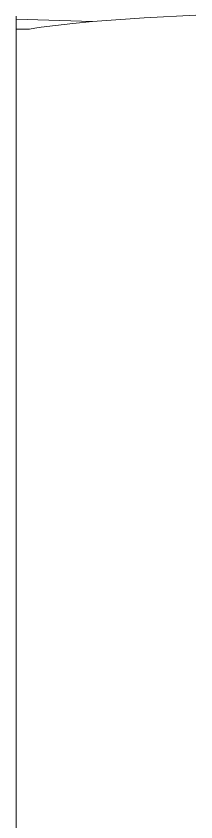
# Model space of a CAD drawing. Header units: inches. Extents: x 214 to 477, y -11 to 187.
# Drawn here: x 259.85 to 263.2, y 157.41 to 172.45 of the extents above; entities that cross this region are included whole.
import ezdxf

# ---------------------------------------------------------------- set-up
doc = ezdxf.new("R2010")
doc.units = ezdxf.units.IN
doc.layers.add('ZANO_R', color=7, linetype='Continuous', lineweight=0)

msp = doc.modelspace()

# ---------------------------------------------------------------- linework, layer by layer
at = {"layer": 'ZANO_R'}
for p, q in [((259.85292, 172.44745), (259.85292, 120.39315)), ((261.27741, 172.34476), (259.85292, 172.39084)), ((261.27741, 172.34476), (262.24002, 172.41332)), ((262.24002, 172.41332), (263.20373, 172.46402)), ((260.09935, 172.20093), (259.85292, 172.20131)), ((260.09689, 172.20094), (260.09711, 172.20093)), ((260.09935, 172.20093), (260.09943, 172.20093)), ((260.09943, 172.20093), (260.0995, 172.20093)), ((260.0995, 172.20093), (260.09957, 172.20094)), ((260.09957, 172.20094), (260.09965, 172.20095)), ((260.09965, 172.20095), (260.09972, 172.20096)), ((260.09972, 172.20096), (260.09979, 172.20097)), ((260.09979, 172.20097), (260.09987, 172.20099)), ((260.09987, 172.20099), (260.09994, 172.20101)), ((260.09994, 172.20101), (260.10001, 172.20103)), ((260.10001, 172.20103), (260.10008, 172.20105)), ((260.10008, 172.20105), (260.10015, 172.20108)), ((260.10015, 172.20108), (260.10021, 172.20111)), ((260.10021, 172.20111), (260.10028, 172.20114)), ((260.10028, 172.20114), (260.10035, 172.20117)), ((260.10035, 172.20117), (260.10041, 172.20121)), ((260.10041, 172.20121), (260.10047, 172.20125)), ((260.10047, 172.20125), (260.20367, 172.2202)), ((260.20367, 172.2202), (260.31941, 172.23886)), ((260.31941, 172.23886), (260.58857, 172.27531)), ((260.58857, 172.27531), (260.90795, 172.31061)), ((260.90795, 172.31061), (261.27754, 172.34475))]:
    msp.add_line(p, q, dxfattribs=at)

doc.saveas('drawing.dxf')
